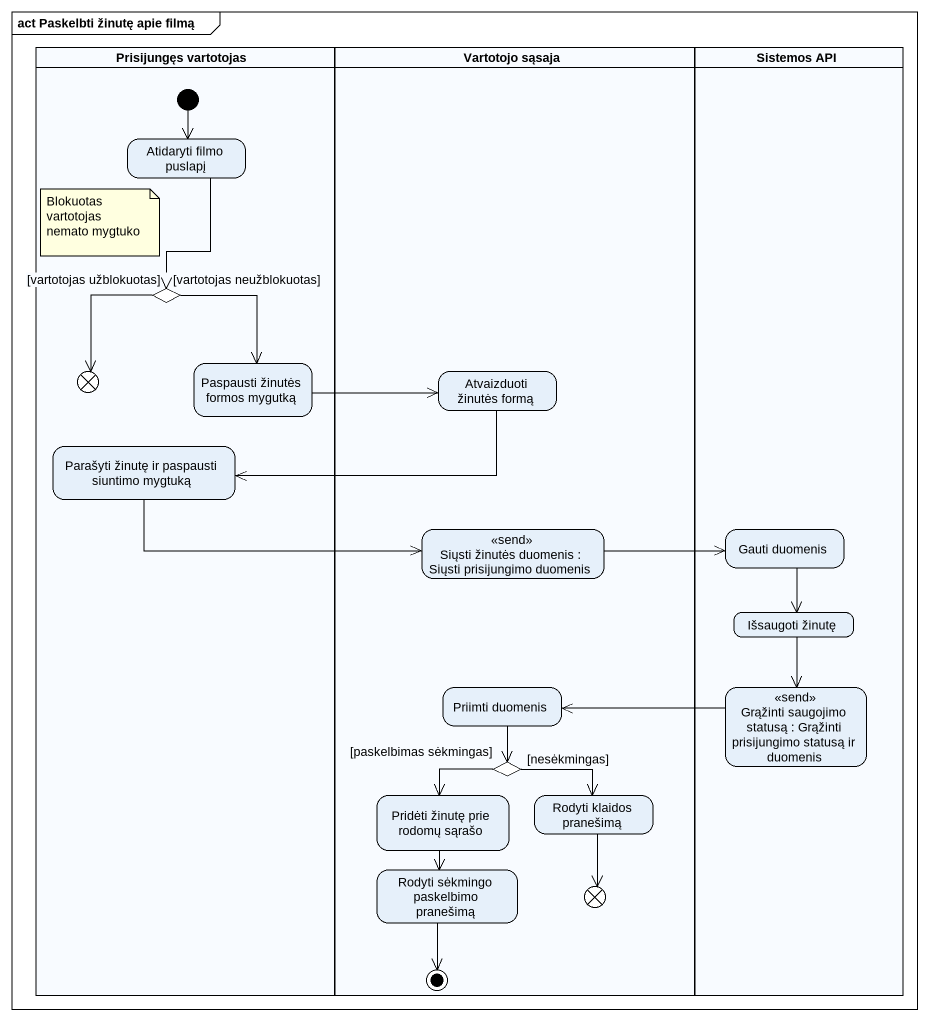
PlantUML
@startuml
mainframe act Paskelbti žinutę apie filmą
hide empty description
state "Prisijungęs vartotojas" as Prisijungęs_vartotojas <<partition>> {
  state "Atidaryti filmo puslapį" as Atidaryti_filmo_puslapį
  state choice1 <<choice>>
  state flowfinal1 <<end>>
  state "Paspausti žinutės formos mygutką" as Paspausti_žinutės_formos
  state "Parašyti žinutę ir paspausti siuntimo mygtuką" as Parašyti_žinutę_ir
  [*] --> Atidaryti_filmo_puslapį
}
state "Vartotojo sąsaja" as Vartotojo_sąsaja <<partition>> {
  state "Atvaizduoti žinutės formą" as Atvaizduoti_žinutės_formą
  state "Siųsti žinutės duomenis : Siųsti prisijungimo duomenis" as Siųsti_žinutės_duomenis <<send>>
  state "Priimti duomenis" as Priimti_duomenis
  state choice2 <<choice>>
  state "Pridėti žinutę prie rodomų sąrašo" as Pridėti_žinutę_prie_rodomų
  state "Rodyti klaidos pranešimą" as Rodyti_klaidos_pranešimą
  state "Rodyti sėkmingo paskelbimo pranešimą" as Rodyti_sėkmingo_paskelbimo
  state flowfinal2 <<end>>
  Rodyti_sėkmingo_paskelbimo --> [*]
}
state "Sistemos API" as Sistemos_API <<partition>> {
  state "Gauti duomenis" as Gauti_duomenis
  state "Išsaugoti žinutę" as Išsaugoti_žinutę
  state "Grąžinti saugojimo statusą : Grąžinti prisijungimo statusą ir duomenis" as Grąžinti_saugojimo_statusą <<send>>
}
Atidaryti_filmo_puslapį --> choice1
choice1 --> flowfinal1 : [vartotojas užblokuotas]
choice1 --> Paspausti_žinutės_formos : [vartotojas neužblokuotas]
Paspausti_žinutės_formos -right-> Atvaizduoti_žinutės_formą
Atvaizduoti_žinutės_formą -left-> Parašyti_žinutę_ir
Parašyti_žinutę_ir -right-> Siųsti_žinutės_duomenis
Siųsti_žinutės_duomenis -right-> Gauti_duomenis
Gauti_duomenis --> Išsaugoti_žinutę
Išsaugoti_žinutę --> Grąžinti_saugojimo_statusą
Priimti_duomenis --> choice2
Grąžinti_saugojimo_statusą -left-> Priimti_duomenis
choice2 --> Pridėti_žinutę_prie_rodomų : [paskelbimas sėkmingas]
choice2 -right-> Rodyti_klaidos_pranešimą : [nesėkmingas]
Pridėti_žinutę_prie_rodomų --> Rodyti_sėkmingo_paskelbimo
Rodyti_klaidos_pranešimą --> flowfinal2
note as N1
  Blokuotas vartotojas nemato mygtuko
end note
@enduml
